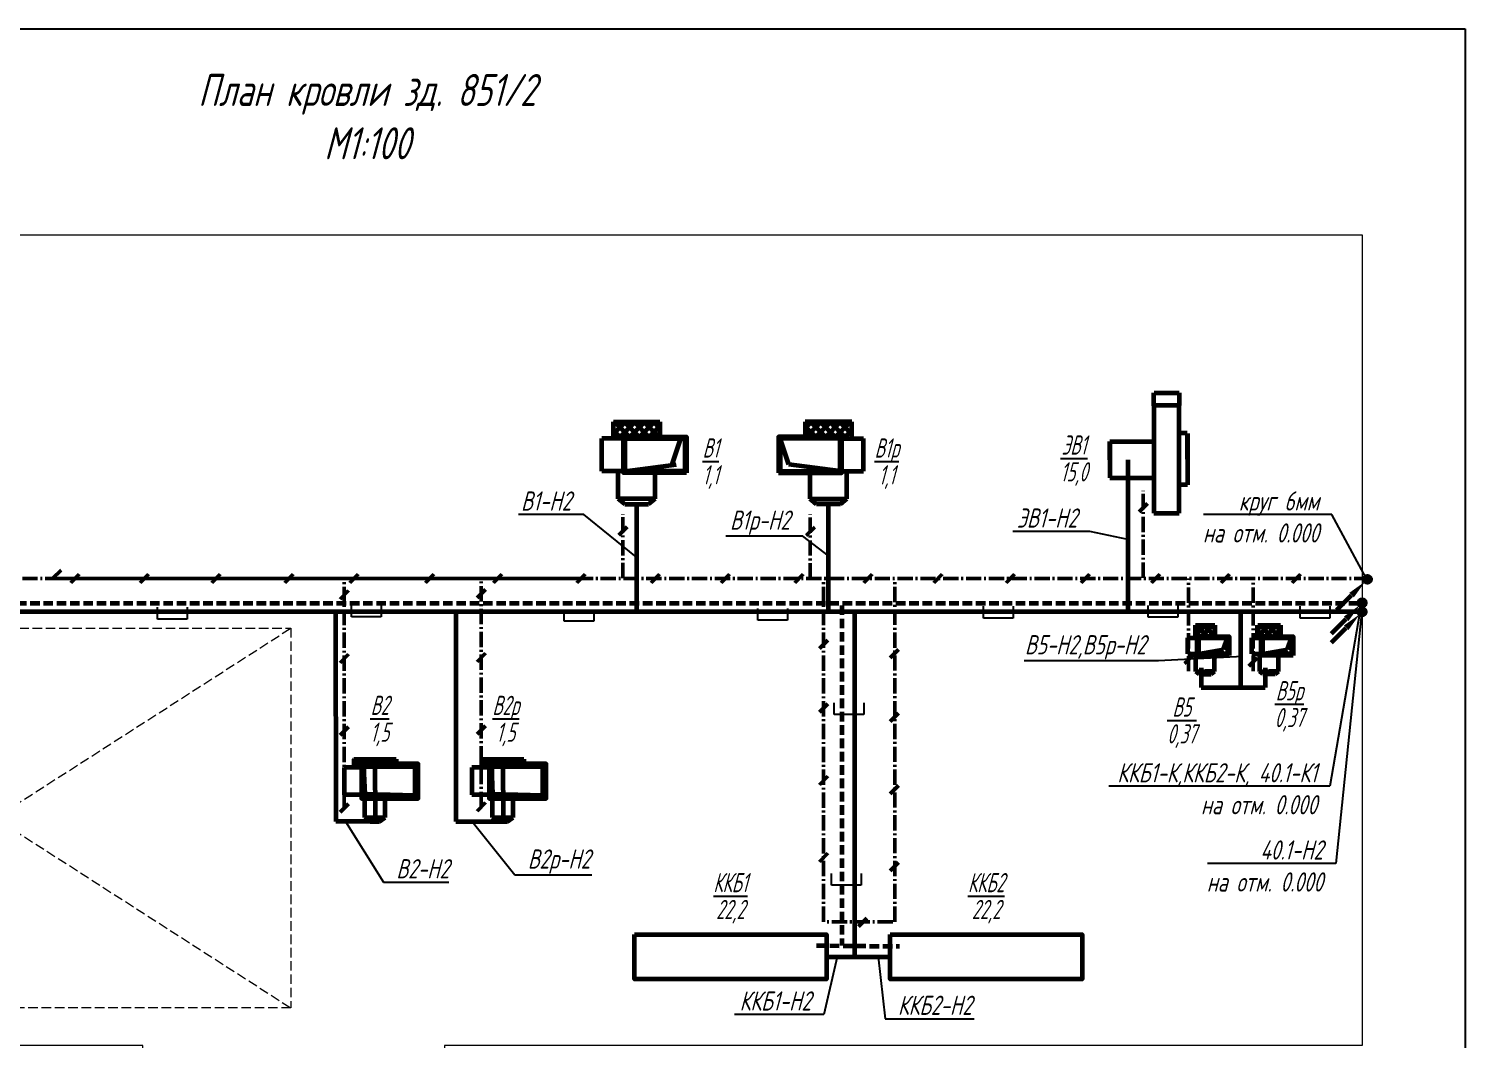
# Model space of a CAD drawing. Header units: millimetres. Extents: x -10490 to 5162, y -5053 to 76.
# Drawn here: x -3500 to -2745, y -2479 to -1948 of the extents above; entities that cross this region are included whole.
import ezdxf
from ezdxf import colors
from ezdxf.entities.mleader import LeaderData, LeaderLine
from ezdxf.math import Vec2, Vec3

# ---------------------------------------------------------------- set-up
doc = ezdxf.new("R2010")
doc.units = ezdxf.units.MM
for name, pattern in [('GOST2.303 4', [7, 5, -2, 0]), ('gost5', [7, 5, -2, 0]), ('gost6', [12, 8, -1.5, 1, -1.5])]:
    doc.linetypes.add(name, pattern=pattern)
for name, color, linetype, lineweight in [('Заземление (Вновь)', 6, 'gost6', 50), ('КаБель контрольный (Вновь)', 142, 'gost5', 60), ('КаБель силовой (Вновь)', 1, 'Continuous', 60), ('Линия выноска', 137, 'Continuous', 25), ('Рамка толстая', 7, 'Continuous', 60), ('Рамка тонкая', 5, 'Continuous', 25), ('Строительный', 251, 'Continuous', 13), ('Текст', 2, 'Continuous', 25), ('ЭлектрооБорудование (Вновь)', 160, 'Continuous', 60)]:
    doc.layers.add(name, color=color, linetype=linetype, lineweight=lineweight)
doc.styles.add('SIMPLEX', font='simplex.shx', dxfattribs={"width": 0.7, "oblique": 15})
doc.styles.add('СИМПЛЕКС', font='simplex.shx', dxfattribs={"width": 0.7, "oblique": 15, "height": 500})

# ---------------------------------------------------------------- blocks, each defined once
blk = doc.blocks.new('_None')
blk = doc.blocks.new('A$C710D2D3C')
at = {"layer": 'Рамка тонкая'}
for p, q in [((0, 0), (0, 2)), ((0, 2), (5, 2)), ((5, 2), (5, 0))]:
    blk.add_line(p, q, dxfattribs=at)

msp = doc.modelspace()

# ---------------------------------------------------------------- hatches: boundary and pattern name
at = {"layer": 'КаБель силовой (Вновь)'}
for color, points in [(6, [(-2794.4978, -2237.45262, 1), (-2797.8578, -2237.45262, 1)]), (256, [(-2797.30038, -2254.58234, 1), (-2800.66038, -2254.58234, 1)])]:
    msp.add_hatch(color=color, dxfattribs=at).paths.add_polyline_path(points)
at = {"layer": 'КаБель силовой (Вновь)', "true_color": 0x2776bb}
msp.add_hatch(color=152, dxfattribs=at).paths.add_polyline_path([(-2797.28388, -2249.85115, 1), (-2800.64388, -2249.85115, 1)])
at = {"layer": 'ЭлектрооБорудование (Вновь)', "ltscale": 10}
h = msp.add_hatch(dxfattribs=at)
h.set_pattern_fill('ANSI37', color=256, scale=1.13568, angle=180, style=0)
h.set_pattern_definition([(225, (-7120.57, -8694.9706), (2.5496743, -2.5496743), []), (315, (-7120.57, -8694.9706), (2.5496743, 2.5496743), [])])
h.paths.add_polyline_path([(-3187.16016, -2162.6312), (-3167.98464, -2162.6312), (-3167.98464, -2154.7688), (-3192.44544, -2154.7688), (-3192.44544, -2163.5048), (-3187.16016, -2163.5048)])
h = msp.add_hatch(dxfattribs=at)
h.set_pattern_fill('ANSI37', color=256, scale=1.13568, angle=180, style=0)
h.set_pattern_definition([(225, (-7124.7242, -8694.9706), (2.5496743, -2.5496743), []), (315, (-7124.7242, -8694.9706), (2.5496743, 2.5496743), [])])
h.paths.add_polyline_path([(-3072.46992, -2162.6312), (-3091.64544, -2162.6312), (-3091.64544, -2154.7688), (-3067.18464, -2154.7688), (-3067.18464, -2163.5048), (-3072.46992, -2163.5048)])
h = msp.add_hatch(dxfattribs=at)
h.set_pattern_fill('ANSI37', color=256, scale=0.8736, angle=180, style=0)
h.set_pattern_definition([(225, (-11095.6492, -7286.8262), (1.9612879, -1.9612879), []), (315, (-11095.6492, -7286.8262), (1.9612879, 1.9612879), [])])
h.paths.add_polyline_path([(-2886.52228, -2268.27123), (-2885.64868, -2268.27123), (-2885.64868, -2267.43123), (-2876.44228, -2267.43123), (-2876.44228, -2261.55123), (-2886.52228, -2261.55123)])
h = msp.add_hatch(dxfattribs=at)
h.set_pattern_fill('ANSI37', color=256, scale=0.8736, angle=180, style=0)
h.set_pattern_definition([(225, (-11062.0492, -7286.8262), (1.9612879, -1.9612879), []), (315, (-11062.0492, -7286.8262), (1.9612879, 1.9612879), [])])
h.paths.add_polyline_path([(-2853.92154, -2268.27123), (-2852.04868, -2268.27123), (-2852.04868, -2267.43123), (-2841.91828, -2267.43123), (-2841.91828, -2261.55123), (-2853.92154, -2261.55123)])
h = msp.add_hatch(dxfattribs=at)
h.set_pattern_fill('ANSI37', color=256, scale=0.587421, angle=90, style=0)
h.set_pattern_definition([(135, (-6693.6598, 2382.0667), (-1.31879705, -1.31879705), []), (225, (-6693.6598, 2382.0667), (1.31879705, -1.31879705), [])])
h.paths.add_polyline_path([(-3324.89129, -2334.36753), (-3306.65285, -2334.36753), (-3306.65285, -2331.90667), (-3328.86768, -2331.90667), (-3328.86768, -2336.42529), (-3324.89129, -2336.42529)])
h = msp.add_hatch(dxfattribs=at)
h.set_pattern_fill('ANSI37', color=256, scale=0.587421, angle=90, style=0)
h.set_pattern_definition([(135, (-6626.4598, 2382.0667), (-1.31879705, -1.31879705), []), (225, (-6626.4598, 2382.0667), (1.31879705, -1.31879705), [])])
h.paths.add_polyline_path([(-3257.69129, -2334.36753), (-3239.45285, -2334.36753), (-3239.45285, -2331.90667), (-3261.66768, -2331.90667), (-3261.66768, -2336.42529), (-3257.69129, -2336.42529)])

# ---------------------------------------------------------------- linework, layer by layer
at = {"layer": 'Заземление (Вновь)'}
for p, q in [((-2914.01365, -2236.6239), (-2914.01365, -2190.97342)), ((-3187.43772, -2236.88659), (-3187.43772, -2203.23611)), ((-3088.95831, -2237.01562), (-3088.95831, -2203.36514)), ((-2911.69548, -2197.61146), (-2916.10783, -2202.0238)), ((-3185.11955, -2209.87414), (-3189.53189, -2214.28649)), ((-3086.64014, -2210.00317), (-3091.05248, -2214.41552)), ((-3482.71566, -2232.61759), (-3487.12801, -2237.02994)), ((-3935.05912, -2237.02994), (-3204.66712, -2237.02994)), ((-3487.128, -2237.02995), (-2796.10783, -2237.02995)), ((-3473.12483, -2234.82377), (-3477.53717, -2239.23611)), ((-3436.72874, -2234.82377), (-3441.14109, -2239.23611)), ((-3399.0206, -2234.82377), (-3403.43295, -2239.23611)), ((-3360.6572, -2234.82377), (-3365.06955, -2239.23611)), ((-3334.00554, -2357.49427), (-3334.00554, -2236.95205)), ((-3326.55606, -2234.82377), (-3330.96841, -2239.23611)), ((-3286.80814, -2234.82377), (-3291.22049, -2239.23611)), ((-3261.90166, -2357.05871), (-3261.90166, -2237.05872)), ((-3251.06732, -2234.82377), (-3255.47966, -2239.23611)), ((-3207.18782, -2234.82378), (-3211.60016, -2239.23612)), ((-3168.16839, -2234.82378), (-3172.58074, -2239.23612)), ((-3131.44391, -2234.82378), (-3135.85626, -2239.23612)), ((-3092.75288, -2234.82378), (-3097.16523, -2239.23612)), ((-3082.00701, -2417.47358), (-3082.00701, -2237.47357)), ((-3056.35603, -2234.82378), (-3060.76837, -2239.23612)), ((-3044.60733, -2417.45273), (-3044.60733, -2237.45272)), ((-3019.63232, -2234.82378), (-3024.04466, -2239.23612)), ((-2981.59655, -2234.82378), (-2986.00889, -2239.23612)), ((-2942.24872, -2234.82378), (-2946.66107, -2239.23612)), ((-2905.19661, -2234.82378), (-2909.60895, -2239.23612)), ((-2890.25605, -2285.77727), (-2890.25605, -2237.05685)), ((-2868.63324, -2234.82378), (-2873.04559, -2239.23612)), ((-2856.29341, -2285.75137), (-2856.29341, -2237.03095)), ((-2831.2535, -2234.82378), (-2835.66585, -2239.23612)), ((-3331.69546, -2243.40565), (-3336.10781, -2247.818)), ((-3259.69549, -2242.86343), (-3264.10784, -2247.27577)), ((-3079.69549, -2269.47667), (-3084.10784, -2273.88901)), ((-3331.69546, -2276.87815), (-3336.10781, -2281.2905)), ((-3259.69549, -2276.33593), (-3264.10784, -2280.74827)), ((-3042.51634, -2274.30275), (-3046.92869, -2278.71509)), ((-2887.81565, -2277.2734), (-2892.228, -2281.68575)), ((-2854.07421, -2278.68373), (-2858.48656, -2283.09608)), ((-3079.69549, -2302.94917), (-3084.10784, -2307.36151)), ((-3042.51634, -2307.77525), (-3046.92869, -2312.18759)), ((-3331.69546, -2314.92412), (-3336.10781, -2319.33647)), ((-3259.69549, -2314.3819), (-3264.10784, -2318.79424)), ((-3079.69549, -2340.99514), (-3084.10784, -2345.40748)), ((-3042.51634, -2345.82122), (-3046.92869, -2350.23356)), ((-3331.69546, -2355.36597), (-3336.10781, -2359.77832)), ((-3259.69549, -2354.82375), (-3264.10784, -2359.23609)), ((-3079.69549, -2381.43699), (-3084.10784, -2385.84933)), ((-3042.51634, -2386.26307), (-3046.92869, -2390.67541)), ((-3059.26279, -2415.49849), (-3063.67513, -2419.91083)), ((-3045.63159, -2417.4692), (-3081.63159, -2417.4692))]:
    msp.add_line(p, q, dxfattribs=at)
at = {"layer": 'КаБель контрольный (Вновь)'}
for p, q in [((-3932.9541, -2249.92939), (-2798.9541, -2249.92939)), ((-3072.34755, -2251.15964), (-3072.34755, -2429.88825)), ((-3085.75642, -2429.89429), (-3042.09836, -2430.30965))]:
    msp.add_line(p, q, dxfattribs=at)
at = {"layer": 'КаБель силовой (Вновь)'}
for p, q in [((-2921.9997, -2174.74534), (-2921.9997, -2254.32888)), ((-3180.21504, -2197.95327), (-3180.21504, -2254.32888)), ((-3079.41504, -2254.32888), (-3079.41504, -2197.95327)), ((-3932.9541, -2254.32888), (-2798.9541, -2254.32888)), ((-3338.46, -2254.32886), (-3338.30059, -2364.67118)), ((-3275.26197, -2254.32888), (-3275.26197, -2364.67118)), ((-3065.7381, -2254.32888), (-3065.7381, -2435.82219)), ((-2862.71191, -2294.36826), (-2862.71191, -2254.32888)), ((-2815.08966, -2270.69161), (-2807.29596, -2262.89791)), ((-2883.4917, -2283.96243), (-2883.4917, -2294.36826)), ((-2849.8917, -2283.96243), (-2849.8917, -2294.36826)), ((-2883.4917, -2294.36826), (-2849.8917, -2294.36826)), ((-3317.65586, -2364.66667), (-3338.30059, -2364.67118)), ((-3275.26197, -2364.67118), (-3250.45586, -2364.66667)), ((-3080.52868, -2435.82219), (-3046.92868, -2435.82219))]:
    msp.add_line(p, q, dxfattribs=at)
at = {"layer": 'КаБель силовой (Вновь)', "color": 6}
msp.add_line((-2812.28707, -2253.5619), (-2804.49337, -2245.7682), dxfattribs=at)
at = {"layer": 'КаБель силовой (Вновь)', "color": 152, "true_color": 0x2776bb}
msp.add_line((-2815.07316, -2265.96043), (-2807.27946, -2258.16673), dxfattribs=at)
at = {"layer": 'КаБель силовой (Вновь)', "color": 6}
msp.add_circle((-2796.1778, -2237.45262), 1.68, dxfattribs=at)
at = {"layer": 'КаБель силовой (Вновь)', "color": 152, "true_color": 0x2776bb}
msp.add_circle((-2798.96388, -2249.85115), 1.68, dxfattribs=at)
at = {"layer": 'КаБель силовой (Вновь)'}
msp.add_circle((-2798.98038, -2254.58234), 1.68, dxfattribs=at)
at = {"layer": 'КаБель силовой (Вновь)', "color": 6}
msp.add_solid([(-2805.68131, -2244.58026), (-2803.30543, -2246.95614), (-2797.36573, -2238.64056)], dxfattribs=at)
at = {"layer": 'КаБель силовой (Вновь)'}
msp.add_solid([(-2808.4839, -2261.70997), (-2806.10802, -2264.08585), (-2800.16832, -2255.77028)], dxfattribs=at)
at = {"layer": 'КаБель силовой (Вновь)', "color": 152, "true_color": 0x2776bb}
msp.add_solid([(-2808.4674, -2256.97879), (-2806.09152, -2259.35467), (-2800.15182, -2251.03909)], dxfattribs=at)
at = {"layer": 'Рамка толстая', "color": 18, "lineweight": -2, "true_color": 0x000000}
for p, q in [((-4077.86809, -1948.12633), (-2744.74309, -1948.12633)), ((-2744.74309, -1948.12633), (-2744.74309, -2916.75133))]:
    msp.add_line(p, q, dxfattribs=at)
at = {"layer": 'Строительный', "linetype": 'GOST2.303 4'}
for p, q in [((-3672.72868, -2263.11819), (-3361.92868, -2462.70219)), ((-3672.72868, -2462.70219), (-3361.92868, -2263.11819))]:
    msp.add_line(p, q, dxfattribs=at)
at = {"layer": 'Строительный', "ltscale": 100}
msp.add_lwpolyline([(-3932.9541, -2056.47819), (-2798.9541, -2056.47819), (-2798.9541, -2482.52619), (-3281.1141, -2482.52619), (-3281.10238, -2568.54219), (-3439.69181, -2568.54219), (-3439.69181, -2482.48214), (-3932.9541, -2482.52619), (-3932.9541, -2056.47819)], dxfattribs=at)
at = {"layer": 'Строительный', "linetype": 'GOST2.303 4'}
msp.add_lwpolyline([(-3672.72868, -2263.11819), (-3361.92868, -2263.11819), (-3361.92868, -2462.70219), (-3672.72868, -2462.70219)], close=True, dxfattribs=at)
at = {"layer": 'ЭлектрооБорудование (Вновь)', "ltscale": 10}
for p, q in [((-2908.40131, -2146.27156), (-2908.40131, -2139.55156)), ((-2908.31605, -2139.55156), (-2895.0436, -2139.55156)), ((-2895.0436, -2139.55156), (-2895.0436, -2146.07273)), ((-2908.42998, -2146.20858), (-2908.42998, -2202.65658)), ((-2895.02358, -2146.20858), (-2908.42998, -2146.20858)), ((-2895.02358, -2202.65658), (-2895.02358, -2146.20858)), ((-3192.44544, -2163.5048), (-3192.44544, -2154.7688)), ((-3192.44544, -2154.7688), (-3167.98464, -2154.7688)), ((-3167.98464, -2154.7688), (-3167.98464, -2162.6312)), ((-3067.18464, -2154.7688), (-3091.64544, -2154.7688)), ((-3091.64544, -2154.7688), (-3091.64544, -2162.6312)), ((-3067.18464, -2163.5048), (-3067.18464, -2154.7688)), ((-3187.16016, -2163.50078), (-3198.56064, -2163.50078)), ((-3198.56064, -2180.71472), (-3198.56064, -2163.5048)), ((-3187.16016, -2163.5048), (-3198.56064, -2163.5048)), ((-3187.16016, -2162.6312), (-3154.00704, -2162.6312)), ((-3161.55372, -2177.09881), (-3156.9578, -2163.5048)), ((-3072.46992, -2162.6312), (-3105.62304, -2162.6312)), ((-3100.15352, -2177.09881), (-3104.74944, -2163.5048)), ((-3072.46992, -2163.50078), (-3061.06944, -2163.50078)), ((-3072.46992, -2163.5048), (-3061.06944, -2163.5048)), ((-3061.06944, -2180.7107), (-3061.06944, -2163.50078)), ((-2931.54793, -2174.74932), (-2931.54793, -2164.9996)), ((-2931.54793, -2164.9996), (-2931.54793, -2184.10906)), ((-2931.54793, -2164.9996), (-2908.43261, -2164.9996)), ((-2890.89193, -2160.70971), (-2895.17966, -2160.70971)), ((-2890.78533, -2174.35933), (-2890.78533, -2160.91933)), ((-2890.78533, -2160.91933), (-2890.78533, -2187.79933)), ((-3187.16016, -2180.66224), (-3198.56064, -2180.71472)), ((-3187.16016, -2180.71472), (-3198.56064, -2180.71472)), ((-3189.88848, -2195.0888), (-3189.88848, -2180.71472)), ((-3186.28656, -2180.71472), (-3159.47656, -2177.09881)), ((-3170.5416, -2195.0888), (-3170.5416, -2181.58832)), ((-3073.34352, -2180.71472), (-3100.15352, -2177.09881)), ((-3089.08848, -2195.0888), (-3089.08848, -2181.58832)), ((-3072.46992, -2180.66224), (-3061.06944, -2180.71472)), ((-3072.46992, -2180.71472), (-3061.06944, -2180.71472)), ((-3069.7416, -2195.0888), (-3069.7416, -2180.71472)), ((-2931.54793, -2184.10906), (-2908.43261, -2184.10906)), ((-2890.78533, -2187.79933), (-2895.56944, -2187.79933)), ((-3186.46955, -2197.95327), (-3189.88848, -2195.0888)), ((-3170.5416, -2195.0888), (-3189.88848, -2195.0888)), ((-3173.96053, -2197.95327), (-3170.5416, -2195.0888)), ((-3085.66955, -2197.95327), (-3089.08848, -2195.0888)), ((-3089.08848, -2195.0888), (-3069.7416, -2195.0888)), ((-3073.16053, -2197.95327), (-3069.7416, -2195.0888)), ((-3186.46955, -2197.95327), (-3173.96053, -2197.95327)), ((-3073.16053, -2197.95327), (-3085.66955, -2197.95327)), ((-2908.42998, -2202.65658), (-2895.02358, -2202.65658)), ((-2886.52228, -2261.55123), (-2876.44228, -2261.55123)), ((-2886.52228, -2268.27123), (-2886.52228, -2261.55123)), ((-2876.44228, -2261.55123), (-2876.44228, -2267.43123)), ((-2853.92154, -2268.27123), (-2853.92154, -2261.55123)), ((-2853.84628, -2261.55123), (-2841.91828, -2261.55123)), ((-2841.91828, -2261.55123), (-2841.91828, -2267.43123)), ((-2890.48708, -2268.27123), (-2885.64868, -2268.27123)), ((-2890.48708, -2276.67123), (-2890.48708, -2268.27123)), ((-2871.81239, -2274.42733), (-2869.68868, -2268.27123)), ((-2856.88708, -2268.27123), (-2852.04868, -2268.27123)), ((-2856.88708, -2276.67123), (-2856.88708, -2268.27123)), ((-2838.21239, -2274.42733), (-2836.08868, -2268.27123)), ((-2890.48708, -2276.67123), (-2885.64868, -2276.67123)), ((-2886.39341, -2285.86816), (-2886.39341, -2276.67123)), ((-2884.80868, -2276.67123), (-2871.81239, -2274.42733)), ((-2876.57114, -2285.86816), (-2876.57114, -2277.51123)), ((-2856.88708, -2276.67123), (-2852.04868, -2276.67123)), ((-2852.79341, -2285.86816), (-2852.79341, -2276.67123)), ((-2851.20868, -2276.67123), (-2838.21239, -2274.42733)), ((-2842.97114, -2285.86816), (-2842.97114, -2277.51123)), ((-2884.65764, -2287.32243), (-2886.39341, -2285.86816)), ((-2886.39341, -2285.86816), (-2881.48228, -2285.86816)), ((-2884.65764, -2287.32243), (-2878.30691, -2287.32243)), ((-2876.57114, -2285.86816), (-2881.48228, -2285.86816)), ((-2878.30691, -2287.32243), (-2876.57114, -2285.86816)), ((-2851.05764, -2287.32243), (-2852.79341, -2285.86816)), ((-2852.79341, -2285.86816), (-2847.88228, -2285.86816)), ((-2844.70691, -2287.32243), (-2851.05764, -2287.32243)), ((-2842.97114, -2285.86816), (-2847.88228, -2285.86816)), ((-2844.70691, -2287.32243), (-2842.97114, -2285.86816)), ((-3328.86768, -2331.90667), (-3328.86768, -2336.42529)), ((-3328.86768, -2331.90667), (-3306.65285, -2331.90667)), ((-3317.76484, -2331.90667), (-3317.65586, -2364.66667)), ((-3306.65285, -2331.90667), (-3306.65285, -2335.52157)), ((-3261.66768, -2331.90667), (-3261.66768, -2336.42529)), ((-3261.66768, -2331.90667), (-3239.45285, -2331.90667)), ((-3250.52673, -2331.90667), (-3250.41775, -2364.66667)), ((-3239.45285, -2331.90667), (-3239.45285, -2335.52157)), ((-3324.89129, -2336.42529), (-3333.99631, -2336.42529)), ((-3333.99631, -2336.42529), (-3333.99631, -2350.65895)), ((-3322.89668, -2350.31453), (-3323.54729, -2336.01865)), ((-3257.69129, -2336.42529), (-3266.79631, -2336.42529)), ((-3266.79631, -2336.42529), (-3266.79631, -2350.65895)), ((-3255.79827, -2350.41612), (-3256.34729, -2336.01865)), ((-3324.89129, -2350.65895), (-3333.99631, -2350.65895)), ((-3323.14046, -2362.68315), (-3323.14046, -2352.56673)), ((-3296.66729, -2351.13865), (-3322.89668, -2350.31453)), ((-3312.38007, -2362.68315), (-3312.38007, -2352.56673)), ((-3257.69129, -2350.65895), (-3266.79631, -2350.65895)), ((-3255.94046, -2362.68315), (-3255.94046, -2352.56673)), ((-3229.46729, -2351.13865), (-3255.79827, -2350.41612)), ((-3245.18007, -2362.68315), (-3245.18007, -2352.56673)), ((-3320.20817, -2364.66667), (-3323.14046, -2362.68315)), ((-3323.14046, -2362.68315), (-3312.38007, -2362.68315)), ((-3315.31236, -2364.66667), (-3312.38007, -2362.68315)), ((-3253.00817, -2364.66667), (-3255.94046, -2362.68315)), ((-3255.94046, -2362.68315), (-3245.18007, -2362.68315)), ((-3248.11236, -2364.66667), (-3245.18007, -2362.68315)), ((-3315.31236, -2364.66667), (-3320.20817, -2364.66667)), ((-3320.20817, -2364.66667), (-3315.31236, -2364.66667)), ((-3248.11236, -2364.66667), (-3253.00817, -2364.66667)), ((-3253.00817, -2364.66667), (-3248.11236, -2364.66667))]:
    msp.add_line(p, q, dxfattribs=at)
for points in [[(-3154.00704, -2181.58832), (-3187.16016, -2181.58832), (-3187.16016, -2162.6312), (-3154.00704, -2162.6312)], [(-3154.88064, -2180.71472), (-3186.28656, -2180.71472), (-3186.28656, -2163.5048), (-3154.88064, -2163.5048)], [(-3105.62304, -2181.58832), (-3072.46992, -2181.58832), (-3072.46992, -2162.6312), (-3105.62304, -2162.6312)], [(-3104.74944, -2180.71472), (-3073.34352, -2180.71472), (-3073.34352, -2163.5048), (-3104.74944, -2163.5048)], [(-2868.84868, -2277.51123), (-2885.64868, -2277.51123), (-2885.64868, -2267.43123), (-2868.84868, -2267.43123)], [(-2869.68868, -2276.67123), (-2884.80868, -2276.67123), (-2884.80868, -2268.27123), (-2869.68868, -2268.27123)], [(-2835.24868, -2277.51123), (-2852.04868, -2277.51123), (-2852.04868, -2267.43123), (-2835.24868, -2267.43123)], [(-2836.08868, -2276.67123), (-2851.20868, -2276.67123), (-2851.20868, -2268.27123), (-2836.08868, -2268.27123)], [(-3324.89129, -2334.36753), (-3324.89129, -2352.56673), (-3294.95409, -2352.56673), (-3294.95409, -2334.36753)], [(-3323.54729, -2336.01865), (-3323.54729, -2351.13865), (-3296.66729, -2351.13865), (-3296.66729, -2336.01865)], [(-3257.69129, -2334.36753), (-3257.69129, -2352.56673), (-3227.75409, -2352.56673), (-3227.75409, -2334.36753)], [(-3256.34729, -2336.01865), (-3256.34729, -2351.13865), (-3229.46729, -2351.13865), (-3229.46729, -2336.01865)], [(-3181.32868, -2424.06219), (-3080.52868, -2424.06219), (-3080.52868, -2447.58219), (-3181.32868, -2447.58219)], [(-3046.92868, -2424.06219), (-2946.12868, -2424.06219), (-2946.12868, -2447.58219), (-3046.92868, -2447.58219)]]:
    msp.add_lwpolyline(points, close=True, dxfattribs=at)

# ---------------------------------------------------------------- block references
at = {"layer": 'КаБель силовой (Вновь)', "lineweight": 25, "xscale": 3.12, "yscale": 3.12, "zscale": 3.12, "rotation": 180}
for p in [(-3416.50782, -2252.08316), (-3314.44478, -2250.87763), (-3202.64278, -2253.27078), (-3100.85171, -2252.73067), (-2982.25584, -2251.59694), (-2895.84318, -2251.147), (-2815.90699, -2251.63199), (-3060.81812, -2302.29027), (-3062.25478, -2391.98914)]:
    msp.add_blockref('A$C710D2D3C', p, dxfattribs=at)

# ---------------------------------------------------------------- texts
at = {"layer": 'Текст', "attachment_point": 5, "style": 'SIMPLEX'}
for s, insert, char_height, width in [('План кровли зд. 851/2 \\PМ1:100', (-3321.89539, -1994.31947), 16.8, 1138.368), ('\\A1;{\\W0.6;\\SВ1/1,1;}', (-3141.33476, -2175.46976), 10.08, 18.9866557), ('\\A1;{\\W0.6;\\SВ1р/1,1;}', (-3048.75468, -2175.51314), 10.08, 18.9866557), ('\\A1;{\\W0.6;\\SЭВ1/15,0;}', (-2950.38781, -2173.92035), 10.08, 18.9866557), ('\\A1;{\\W0.6;\\SВ5р/0,37;}', (-2837.22124, -2303.0689), 10.08, 18.9866557), ('\\A1;{\\W0.6;\\SВ2/1,5;}', (-3315.23117, -2310.71423), 10.08, 18.9866557), ('\\A1;{\\W0.6;\\SВ2р/1,5;}', (-3249.0269, -2310.75761), 10.08, 18.9866557), ('\\A1;{\\W0.6;\\SВ5/0,37;}', (-2893.71476, -2311.62822), 10.08, 18.9866557), ('\\A1;{\\W0.6;\\SККБ1/22,2;}', (-3130.92868, -2403.88741), 10.08, 18.9866557), ('\\A1;{\\W0.6;\\SККБ2/22,2;}', (-2996.52868, -2403.88741), 10.08, 18.9866557)]:
    msp.add_mtext(s, dxfattribs=dict(at, insert=insert, char_height=char_height, width=width))

# ---------------------------------------------------------------- leaders
at = {"layer": 'Линия выноска'}
ml = msp.add_multileader_mtext('Standard', dxfattribs=at)
ml.set_content('В1,В1р,В2,В2р,ЭВ1,ЭВ2,В3,В3р,В4,В4р,В5,В5р,40.1-Н2\\PККБ1,ККБ2-Н1\\Pс отм. 0.000', color=2, style='СИМПЛЕКС')
ml.set_leader_properties()
ml.set_arrow_properties(name='NONE')
ml.build(insert=Vec2(0, 0))
ml.multileader.update_dxf_attribs({"text_left_attachment_type": 6, "text_right_attachment_type": 6, "dogleg_length": 0, "arrow_head_size": 6.72})
ctx = ml.context
ctx.base_point, ctx.char_height, ctx.arrow_head_size, ctx.landing_gap_size, ctx.plane_origin = Vec3(-3828.19656, -2171.13042), 10.08, 6.72, 6.72, Vec3(-3783.68494, -2358.4974)
ctx.left_attachment, ctx.right_attachment = 6, 6
notes = []
notes.append((ctx, [(0, (1, 1, 0), (-3828.19656, -2171.13042), (1, 0), 0, [(0, [(-3934.86139, -2256.16734)], 0, [])])]))
ctx.mtext.insert, ctx.mtext.flow_direction = Vec3(-3821.47656, -2159.03442), 5
ml = msp.add_multileader_mtext('Standard', dxfattribs=at)
ml.set_content('В1-Н2', color=2, style='СИМПЛЕКС')
ml.set_leader_properties()
ml.set_arrow_properties(name='NONE')
ml.build(insert=Vec2(0, 0))
ml.multileader.update_dxf_attribs({"text_left_attachment_type": 6, "text_right_attachment_type": 6, "dogleg_length": 0, "arrow_head_size": 6.72})
ctx = ml.context
ctx.base_point, ctx.char_height, ctx.arrow_head_size, ctx.landing_gap_size, ctx.plane_origin = Vec3(-3255.44148, -2203.36961), 10.08, 6.72, 6.72, Vec3(-3475.41876, -2199.56977)
ctx.left_attachment, ctx.right_attachment, ctx.text_align_type = 6, 6, 2
notes.append((ctx, [(1, (1, 1, 0), (-3207.89501, -2203.36961), (-1, 0), 0, [(0, [(-3180.21504, -2225.81644)], 0, [])])]))
ctx.mtext.insert, ctx.mtext.alignment, ctx.mtext.flow_direction = Vec3(-3214.61501, -2191.27361), 3, 5
ml = msp.add_multileader_mtext('Standard', dxfattribs=at)
ml.set_content('круг 6мм\\Pна отм. 0.000', color=2, style='СИМПЛЕКС')
ml.set_leader_properties()
ml.set_arrow_properties(name='NONE')
ml.build(insert=Vec2(0, 0))
ml.multileader.update_dxf_attribs({"text_left_attachment_type": 6, "text_right_attachment_type": 6, "dogleg_length": 0, "arrow_head_size": 6.72})
ctx = ml.context
ctx.base_point, ctx.char_height, ctx.arrow_head_size, ctx.landing_gap_size, ctx.plane_origin = Vec3(-2909.12789, -2203.33211), 10.08, 6.72, 6.72, Vec3(-2942.10769, -2425.02653)
ctx.left_attachment, ctx.right_attachment, ctx.text_align_type = 6, 6, 2
notes.append((ctx, [(1, (1, 1, 0), (-2814.87743, -2203.33211), (-1, 0), 0, [(0, [(-2796.78556, -2236.81129)], 0, [])])]))
ctx.mtext.insert, ctx.mtext.alignment, ctx.mtext.flow_direction = Vec3(-2821.59743, -2191.23611), 3, 5
ml = msp.add_multileader_mtext('Standard', dxfattribs=at)
ml.set_content('В1р-Н2', color=2, style='СИМПЛЕКС')
ml.set_leader_properties()
ml.set_arrow_properties(name='NONE')
ml.build(insert=Vec2(0, 0))
ml.multileader.update_dxf_attribs({"text_left_attachment_type": 6, "text_right_attachment_type": 6, "dogleg_length": 0, "arrow_head_size": 6.72})
ctx = ml.context
ctx.base_point, ctx.char_height, ctx.arrow_head_size, ctx.landing_gap_size, ctx.plane_origin = Vec3(-3146.87061, -2214.76085), 10.08, 6.72, 6.72, Vec3(-3360.46389, -2210.96101)
ctx.left_attachment, ctx.right_attachment, ctx.text_align_type = 6, 6, 2
notes.append((ctx, [(1, (1, 1, 0), (-3092.94014, -2214.76085), (-1, 0), 0, [(0, [(-3079.41504, -2225.20069)], 0, [])])]))
ctx.mtext.insert, ctx.mtext.alignment, ctx.mtext.flow_direction = Vec3(-3099.66014, -2201.32085), 3, 5
ml = msp.add_multileader_mtext('Standard', dxfattribs=at)
ml.set_content('ЭВ1-Н2', color=2, style='СИМПЛЕКС')
ml.set_leader_properties()
ml.set_arrow_properties(name='NONE')
ml.build(insert=Vec2(0, 0))
ml.multileader.update_dxf_attribs({"text_left_attachment_type": 6, "text_right_attachment_type": 6, "dogleg_length": 0, "arrow_head_size": 6.72})
ctx = ml.context
ctx.base_point, ctx.char_height, ctx.arrow_head_size, ctx.landing_gap_size, ctx.plane_origin = Vec3(-2996.24974, -2212.29773), 10.08, 6.72, 6.72, Vec3(-3209.55686, -2208.49789)
ctx.left_attachment, ctx.right_attachment, ctx.text_align_type = 6, 6, 2
notes.append((ctx, [(1, (1, 1, 0), (-2942.03312, -2212.29773), (-1, 0), 0, [(0, [(-2921.9997, -2216.52018)], 0, [])])]))
ctx.mtext.insert, ctx.mtext.alignment, ctx.mtext.flow_direction = Vec3(-2948.75312, -2200.20173), 3, 5
ml = msp.add_multileader_mtext('Standard', dxfattribs=at)
ml.set_content('ККБ1-К,ККБ2-К, 40.1-К1\\Pна отм. 0.000', color=2, style='СИМПЛЕКС')
ml.set_leader_properties()
ml.set_arrow_properties(name='NONE')
ml.build(insert=Vec2(0, 0))
ml.multileader.update_dxf_attribs({"text_left_attachment_type": 6, "text_right_attachment_type": 6, "dogleg_length": 0, "arrow_head_size": 6.72})
ctx = ml.context
ctx.base_point, ctx.char_height, ctx.arrow_head_size, ctx.landing_gap_size, ctx.plane_origin = Vec3(-2967.12693, -2346.17745), 10.08, 6.72, 6.72, Vec3(-2958.21204, -2416.67235)
ctx.left_attachment, ctx.right_attachment, ctx.text_align_type = 6, 6, 2
notes.append((ctx, [(1, (1, 1, 0), (-2815.914, -2346.17745), (-1, 0), 0, [(0, [(-2799.21447, -2249.60529)], 0, [])])]))
ctx.mtext.insert, ctx.mtext.alignment, ctx.mtext.flow_direction = Vec3(-2822.634, -2334.08145), 3, 5
ml = msp.add_multileader_mtext('Standard', dxfattribs=at)
ml.set_content('40.1-Н2\\Pна отм. 0.000', color=2, style='СИМПЛЕКС')
ml.set_leader_properties()
ml.set_arrow_properties(name='NONE')
ml.build(insert=Vec2(0, 0))
ml.multileader.update_dxf_attribs({"text_left_attachment_type": 6, "text_right_attachment_type": 6, "dogleg_length": 0, "arrow_head_size": 6.72})
ctx = ml.context
ctx.base_point, ctx.char_height, ctx.arrow_head_size, ctx.landing_gap_size, ctx.plane_origin = Vec3(-2907.07937, -2386.75608), 10.08, 6.72, 6.72, Vec3(-2952.61809, -2451.11315)
ctx.left_attachment, ctx.right_attachment, ctx.text_align_type = 6, 6, 2
notes.append((ctx, [(1, (1, 1, 0), (-2812.8289, -2386.75608), (-1, 0), 0, [(0, [(-2799.21447, -2255.53395)], 0, [])])]))
ctx.mtext.insert, ctx.mtext.alignment, ctx.mtext.flow_direction = Vec3(-2819.5489, -2374.66008), 3, 5
ml = msp.add_multileader_mtext('Standard', dxfattribs=at)
ml.set_content('В5-H2,В5р-Н2', color=2, style='СИМПЛЕКС')
ml.set_leader_properties()
ml.set_arrow_properties(name='NONE')
ml.build(insert=Vec2(0, 0))
ml.multileader.update_dxf_attribs({"text_left_attachment_type": 6, "text_right_attachment_type": 6, "dogleg_length": 0, "arrow_head_size": 6.72})
ctx = ml.context
ctx.base_point, ctx.char_height, ctx.arrow_head_size, ctx.landing_gap_size, ctx.plane_origin = Vec3(-3001.49089, -2280.23285), 10.08, 6.72, 6.72, Vec3(-3163.25211, -2286.83812)
ctx.left_attachment, ctx.right_attachment, ctx.text_align_type = 6, 6, 2
notes.append((ctx, [(1, (1, 1, 0), (-2905.89642, -2280.23285), (-1, 0), 0, [(0, [(-2861.7121, -2278.09323)], 0, [])])]))
ctx.mtext.insert, ctx.mtext.alignment, ctx.mtext.flow_direction = Vec3(-2912.61642, -2266.79285), 3, 5
ml = msp.add_multileader_mtext('Standard', dxfattribs=at)
ml.set_content('В2-Н2', color=2, style='СИМПЛЕКС')
ml.set_leader_properties()
ml.set_arrow_properties(name='NONE')
ml.build(insert=Vec2(0, 0))
ml.multileader.update_dxf_attribs({"text_left_attachment_type": 6, "text_right_attachment_type": 6, "dogleg_length": 0, "arrow_head_size": 6.72})
ctx = ml.context
ctx.base_point, ctx.char_height, ctx.arrow_head_size, ctx.landing_gap_size, ctx.plane_origin = Vec3(-3313.22022, -2396.60963), 10.08, 6.72, 6.72, Vec3(-3543.5358, -2392.80979)
ctx.left_attachment, ctx.right_attachment = 6, 6
notes.append((ctx, [(0, (1, 1, 0), (-3313.22022, -2396.60963), (1, 0), 0, [(0, [(-3333.21937, -2364.67007)], 0, [])])]))
ctx.mtext.insert, ctx.mtext.flow_direction = Vec3(-3306.50022, -2384.51363), 5
ml = msp.add_multileader_mtext('Standard', dxfattribs=at)
ml.set_content('В2р-Н2', color=2, style='СИМПЛЕКС')
ml.set_leader_properties()
ml.set_arrow_properties(name='NONE')
ml.build(insert=Vec2(0, 0))
ml.multileader.update_dxf_attribs({"text_left_attachment_type": 6, "text_right_attachment_type": 6, "dogleg_length": 0, "arrow_head_size": 6.72})
ctx = ml.context
ctx.base_point, ctx.char_height, ctx.arrow_head_size, ctx.landing_gap_size, ctx.plane_origin = Vec3(-3244.15666, -2392.84559), 10.08, 6.72, 6.72, Vec3(-3456.11979, -2389.04575)
ctx.left_attachment, ctx.right_attachment = 6, 6
notes.append((ctx, [(0, (1, 1, 0), (-3244.15666, -2392.84559), (1, 0), 0, [(0, [(-3266.70838, -2364.67118)], 0, [])])]))
ctx.mtext.insert, ctx.mtext.flow_direction = Vec3(-3237.43666, -2379.40559), 5
ml = msp.add_multileader_mtext('Standard', dxfattribs=at)
ml.set_content('ККБ1-Н2', color=2, style='СИМПЛЕКС')
ml.set_leader_properties()
ml.set_arrow_properties(name='NONE')
ml.build(insert=Vec2(0, 0))
ml.multileader.update_dxf_attribs({"text_left_attachment_type": 6, "text_right_attachment_type": 6, "dogleg_length": 0, "arrow_head_size": 6.72})
ctx = ml.context
ctx.base_point, ctx.char_height, ctx.arrow_head_size, ctx.landing_gap_size, ctx.plane_origin = Vec3(-3142.5368, -2466.09458), 10.08, 6.72, 6.72, Vec3(-3333.49232, -2474.8942)
ctx.left_attachment, ctx.right_attachment, ctx.text_align_type = 6, 6, 2
notes.append((ctx, [(1, (1, 1, 0), (-3081.88634, -2466.09458), (-1, 0), 0, [(0, [(-3074.83742, -2435.82219)], 0, [])])]))
ctx.mtext.insert, ctx.mtext.alignment, ctx.mtext.flow_direction = Vec3(-3088.60634, -2453.99858), 3, 5
ml = msp.add_multileader_mtext('Standard', dxfattribs=at)
ml.set_content('ККБ2-Н2', color=2, style='СИМПЛЕКС')
ml.set_leader_properties()
ml.set_arrow_properties(name='NONE')
ml.build(insert=Vec2(0, 0))
ml.multileader.update_dxf_attribs({"text_left_attachment_type": 6, "text_right_attachment_type": 6, "dogleg_length": 0, "arrow_head_size": 6.72})
ctx = ml.context
ctx.base_point, ctx.char_height, ctx.arrow_head_size, ctx.landing_gap_size, ctx.plane_origin = Vec3(-3049.64669, -2468.35368), 10.08, 6.72, 6.72, Vec3(-3261.60982, -2464.55384)
ctx.left_attachment, ctx.right_attachment = 6, 6
notes.append((ctx, [(0, (1, 1, 0), (-3049.64669, -2468.35368), (1, 0), 0, [(0, [(-3053.20266, -2435.82219)], 0, [])])]))
ctx.mtext.insert, ctx.mtext.flow_direction = Vec3(-3042.92669, -2456.25768), 5
for ctx, leaders in notes:
    for number, flags, end, landing, length, lines in leaders:
        leader = LeaderData()
        leader.index, (leader.has_last_leader_line, leader.has_dogleg_vector, leader.attachment_direction) = number, flags
        leader.last_leader_point, leader.dogleg_vector, leader.dogleg_length = Vec3(end), Vec3(landing), length
        for number, points, colour, breaks in lines:
            line = LeaderLine()
            line.index, line.vertices, line.color, line.breaks = number, Vec3.list(points), colors.encode_raw_color(colour), breaks
            leader.lines.append(line)
        ctx.leaders.append(leader)

doc.saveas('drawing.dxf')
